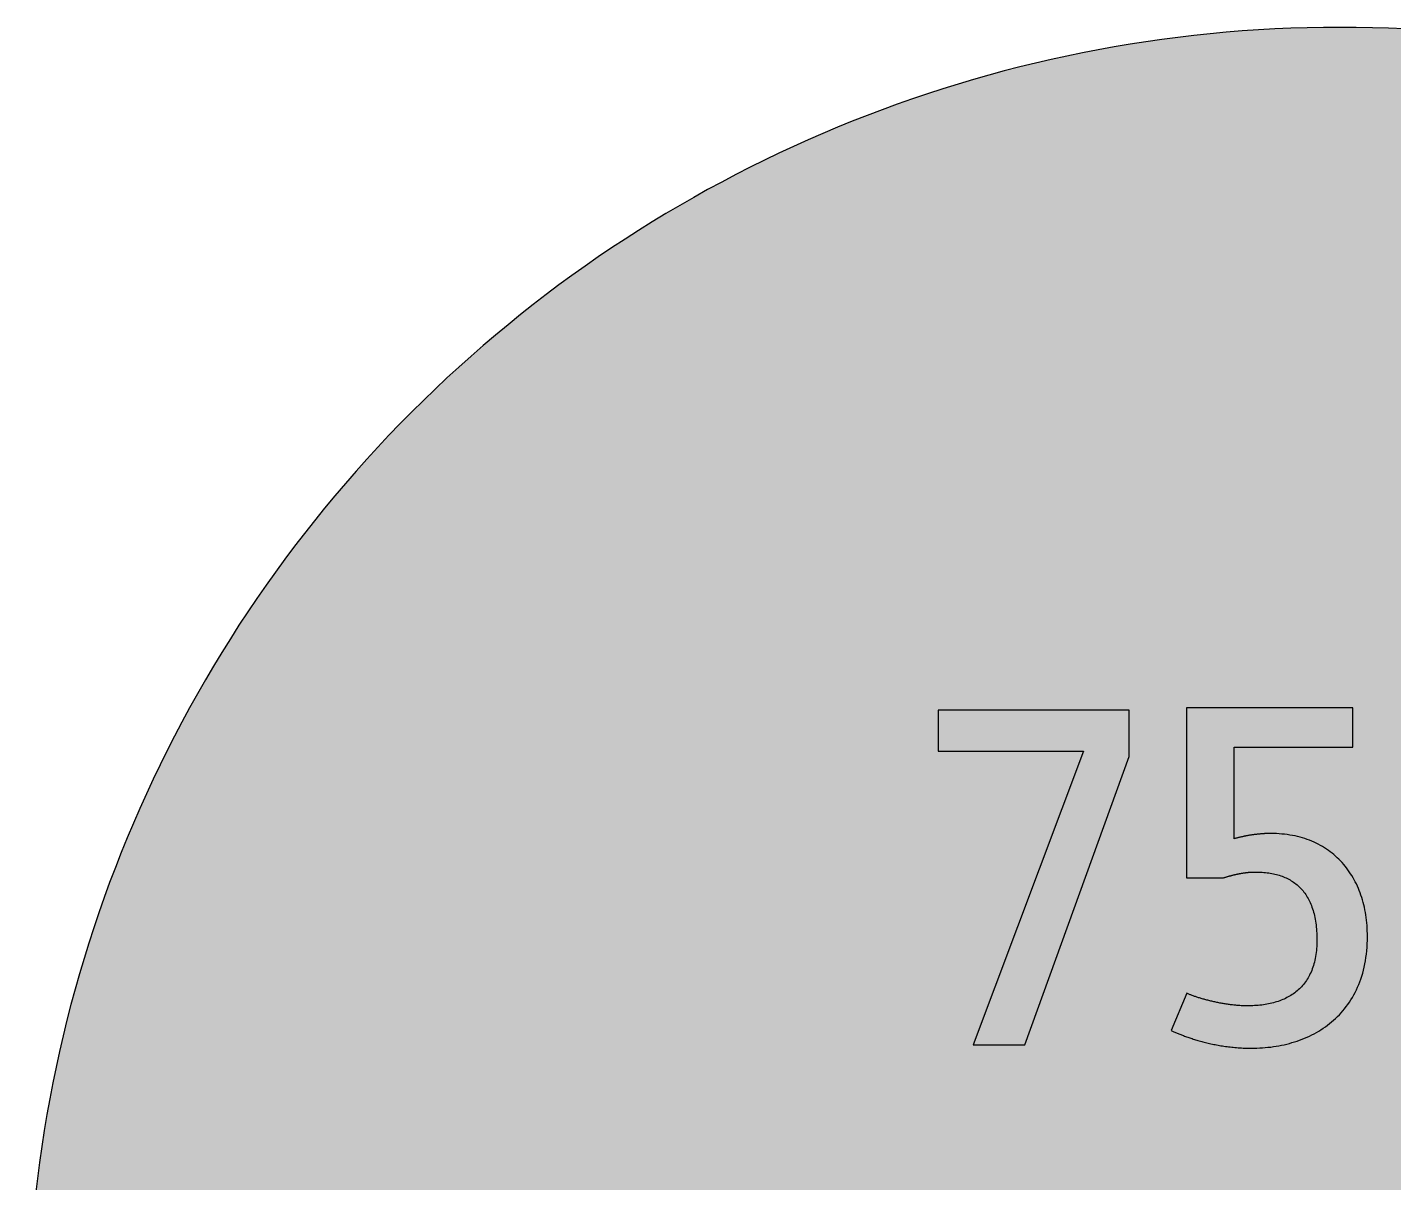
# Model space of a CAD drawing. Header units: millimetres. Extents: x 0 to 212, y 0 to 212.
# Drawn here: x 0.1 to 110.2, y 118.6 to 211.7 of the extents above; entities that cross this region are included whole.
import ezdxf

# ---------------------------------------------------------------- set-up
doc = ezdxf.new("R2010")
doc.units = ezdxf.units.MM

msp = doc.modelspace()

# ---------------------------------------------------------------- hatches: boundary and pattern name
for color, points in [(254, [(211.7189, 105.8869), (211.709, 107.2007), (211.6861, 108.5139), (211.6455, 109.8245), (211.5871, 111.1326), (211.5134, 112.4407), (211.4245, 113.7437), (211.3204, 115.0468), (211.201, 116.3447), (211.0638, 117.6426), (210.9114, 118.9355), (210.7413, 120.2258), (210.5584, 121.5136), (210.3577, 122.7988), (210.1418, 124.079), (209.9107, 125.3566), (209.6643, 126.6292), (209.4027, 127.8992), (209.1258, 129.1641), (208.8337, 130.4239), (208.5264, 131.6812), (208.2038, 132.936), (207.866, 134.1831), (207.5104, 135.4277), (207.1421, 136.6647), (206.7611, 137.8991), (206.3623, 139.1285), (205.9483, 140.3502), (205.5216, 141.5694), (205.0771, 142.781), (204.6199, 143.9901), (204.1474, 145.1915), (203.6623, 146.3853), (203.1619, 147.574), (202.6463, 148.7576), (202.1154, 149.9362), (201.5693, 151.1046), (201.0105, 152.2705), (200.439, 153.4262), (199.8523, 154.5768), (199.2503, 155.7198), (198.6356, 156.8577), (198.0057, 157.9855), (197.3605, 159.1081), (196.7052, 160.2232), (196.0321, 161.3281), (195.3489, 162.4279), (194.6504, 163.5176), (193.9366, 164.6022), (193.2102, 165.6766), (192.471, 166.7434), (191.7167, 167.8), (190.9521, 168.849), (190.1698, 169.8904), (189.3773, 170.9217), (188.5696, 171.9428), (187.7517, 172.9562), (186.9161, 173.9621), (186.0702, 174.9552), (185.2117, 175.9407), (184.338, 176.9161), (183.454, 177.8838), (182.5549, 178.8389), (181.643, 179.7837), (180.721, 180.7185), (179.7837, 181.643), (178.8389, 182.5549), (177.8838, 183.454), (176.9161, 184.338), (175.9407, 185.2117), (174.9552, 186.0702), (173.9621, 186.9161), (172.9562, 187.7492), (171.9428, 188.5696), (170.9217, 189.3773), (169.8904, 190.1698), (168.849, 190.9496), (167.8, 191.7167), (166.7408, 192.471), (165.6766, 193.2102), (164.6022, 193.9366), (163.5176, 194.6504), (162.4279, 195.3489), (161.3281, 196.0321), (160.2232, 196.7052), (159.1081, 197.3631), (157.9855, 198.0057), (156.8577, 198.6356), (155.7198, 199.2503), (154.5768, 199.8523), (153.4262, 200.439), (152.2705, 201.0131), (151.1046, 201.5719), (149.9362, 202.1154), (148.7576, 202.6463), (147.574, 203.1619), (146.3853, 203.6623), (145.1889, 204.15), (143.9875, 204.6199), (142.781, 205.0796), (141.5694, 205.5216), (140.3502, 205.9483), (139.1285, 206.3623), (137.8991, 206.7611), (136.6647, 207.1446), (135.4252, 207.5129), (134.1831, 207.866), (132.9334, 208.2038), (131.6812, 208.5264), (130.4239, 208.8337), (129.1641, 209.1284), (127.8966, 209.4052), (126.6292, 209.6668), (125.3541, 209.9132), (124.0765, 210.1444), (122.7963, 210.3603), (121.5136, 210.5584), (120.2258, 210.7438), (118.9355, 210.9114), (117.6401, 211.0638), (116.3447, 211.201), (115.0468, 211.3229), (113.7437, 211.4271), (112.4382, 211.516), (111.1326, 211.5896), (109.8245, 211.6455), (108.5113, 211.6861), (107.1982, 211.7115), (105.885, 211.7192), (104.5693, 211.7115), (103.2561, 211.6861), (101.9454, 211.6455), (100.6373, 211.5896), (99.3292, 211.516), (98.0262, 211.4271), (96.7232, 211.3229), (95.4253, 211.201), (94.1273, 211.0638), (92.8345, 210.9114), (91.5441, 210.7438), (90.2564, 210.5584), (88.9711, 210.3603), (87.691, 210.1444), (86.4133, 209.9132), (85.1408, 209.6668), (83.8708, 209.4052), (82.6059, 209.1284), (81.346, 208.8337), (80.0887, 208.5264), (78.834, 208.2038), (77.5868, 207.866), (76.3422, 207.5129), (75.1053, 207.1446), (73.8708, 206.7611), (72.6415, 206.3623), (71.4197, 205.9483), (70.2005, 205.5216), (68.9889, 205.0796), (67.7799, 204.6199), (66.5785, 204.15), (65.3847, 203.6623), (64.196, 203.1619), (63.0123, 202.6463), (61.8338, 202.1154), (60.6628, 201.5719), (59.4995, 201.0131), (58.3438, 200.439), (57.1932, 199.8523), (56.0502, 199.2503), (54.9123, 198.6356), (53.7845, 198.0057), (52.6618, 197.3631), (51.5468, 196.7052), (50.4419, 196.0321), (49.342, 195.3489), (48.2524, 194.6504), (47.1678, 193.9366), (46.0934, 193.2102), (45.0266, 192.471), (43.9699, 191.7167), (42.9209, 190.9496), (41.8795, 190.1698), (40.8483, 189.3773), (39.8272, 188.5696), (38.8137, 187.7492), (37.8079, 186.9161), (36.8148, 186.0702), (35.8292, 185.2117), (34.8539, 184.338), (33.8861, 183.454), (32.9311, 182.5549), (31.9862, 181.643), (31.049, 180.7185), (30.1269, 179.7837), (29.2151, 178.8389), (28.3159, 177.8838), (27.432, 176.9161), (26.5582, 175.9407), (25.6997, 174.9552), (24.8539, 173.9621), (24.0208, 172.9562), (23.2004, 171.9428), (22.3926, 170.9217), (21.6002, 169.8904), (20.8204, 168.849), (20.0533, 167.8), (19.2989, 166.7434), (18.5598, 165.6766), (17.8333, 164.6022), (17.1196, 163.5176), (16.4211, 162.4279), (15.7378, 161.3281), (15.0647, 160.2232), (14.4069, 159.1081), (13.7643, 157.9855), (13.1343, 156.8577), (12.5197, 155.7198), (11.9177, 154.5768), (11.3309, 153.4262), (10.7569, 152.2705), (10.1981, 151.1046), (9.6545, 149.9362), (9.1237, 148.7576), (8.6081, 147.574), (8.1077, 146.3853), (7.62, 145.1915), (7.1501, 143.9901), (6.6904, 142.781), (6.2484, 141.5694), (5.8217, 140.3502), (5.4077, 139.1285), (5.0089, 137.8991), (4.6253, 136.6647), (4.257, 135.4277), (3.904, 134.1831), (3.5662, 132.936), (3.2436, 131.6812), (2.9362, 130.4239), (2.6416, 129.1641), (2.3647, 127.8992), (2.1031, 126.6292), (1.8567, 125.3566), (1.6256, 124.079), (1.4097, 122.7988), (1.2116, 121.5136), (1.0262, 120.2258), (0.8585, 118.9355), (0.7061, 117.6426), (0.569, 116.3447), (0.447, 115.0468), (0.3429, 113.7437), (0.254, 112.4407), (0.1803, 111.1326), (0.1245, 109.8245), (0.0838, 108.5139), (0.0584, 107.2007), (0.0508, 105.885), (0.0584, 104.5718), (0.0838, 103.2586), (0.1245, 101.9454), (0.1803, 100.6373), (0.254, 99.3318), (0.3429, 98.0262), (0.447, 96.7232), (0.569, 95.4253), (0.7061, 94.1299), (0.8585, 92.8345), (1.0262, 91.5441), (1.2116, 90.2564), (1.4097, 88.9737), (1.6256, 87.6935), (1.8567, 86.4159), (2.1031, 85.1408), (2.3647, 83.8733), (2.6416, 82.6059), (2.9362, 81.346), (3.2436, 80.0887), (3.5662, 78.8365), (3.904, 77.5868), (4.257, 76.3448), (4.6253, 75.1053), (5.0089, 73.8708), (5.4077, 72.6415), (5.8217, 71.4197), (6.2484, 70.2005), (6.6904, 68.9889), (7.1501, 67.7824), (7.62, 66.581), (8.1077, 65.3847), (8.6081, 64.196), (9.1237, 63.0123), (9.6545, 61.8338), (10.1981, 60.6654), (10.7569, 59.4995), (11.3309, 58.3438), (11.9177, 57.1932), (12.5197, 56.0502), (13.1343, 54.9123), (13.7643, 53.7845), (14.4069, 52.6618), (15.0647, 51.5468), (15.7378, 50.4419), (16.4211, 49.342), (17.1196, 48.2524), (17.8333, 47.1678), (18.5598, 46.0934), (19.2989, 45.0291), (20.0533, 43.9699), (20.8204, 42.9209), (21.6002, 41.8795), (22.3926, 40.8483), (23.2004, 39.8272), (24.0208, 38.8137), (24.8539, 37.8079), (25.6997, 36.8148), (26.5582, 35.8292), (27.432, 34.8539), (28.3159, 33.8861), (29.2151, 32.9311), (30.1269, 31.9862), (31.049, 31.049), (31.9862, 30.1269), (32.9311, 29.2151), (33.8861, 28.3159), (34.8539, 27.432), (35.8292, 26.5582), (36.8148, 25.6997), (37.8079, 24.8539), (38.8137, 24.0182), (39.8272, 23.2004), (40.8483, 22.3926), (41.8795, 21.6002), (42.9209, 20.8178), (43.9699, 20.0533), (45.0266, 19.2989), (46.0934, 18.5598), (47.1678, 17.8333), (48.2524, 17.1196), (49.342, 16.4211), (50.4419, 15.7378), (51.5468, 15.0647), (52.6618, 14.4094), (53.7845, 13.7643), (54.9123, 13.1343), (56.0502, 12.5197), (57.1932, 11.9177), (58.3438, 11.3309), (59.4995, 10.7594), (60.6628, 10.2006), (61.8338, 9.6545), (63.0123, 9.1237), (64.196, 8.6081), (65.3847, 8.1077), (66.5785, 7.6225), (67.7799, 7.1501), (68.9889, 6.6929), (70.2005, 6.2484), (71.4197, 5.8217), (72.6415, 5.4077), (73.8708, 5.0089), (75.1053, 4.6279), (76.3422, 4.2596), (77.5868, 3.904), (78.834, 3.5662), (80.0887, 3.2436), (81.346, 2.9362), (82.6059, 2.6441), (83.8708, 2.3673), (85.1408, 2.1057), (86.4133, 1.8593), (87.691, 1.6281), (88.9711, 1.4122), (90.2564, 1.2116), (91.5441, 1.0287), (92.8345, 0.8585), (94.1273, 0.7061), (95.4253, 0.569), (96.7232, 0.4496), (98.0262, 0.3454), (99.3292, 0.2565), (100.6373, 0.1829), (101.9454, 0.1245), (103.2561, 0.0838), (104.5693, 0.061), (105.885, 0.0533), (107.1982, 0.061), (108.5113, 0.0838), (109.8245, 0.1245), (111.1326, 0.1829), (112.4382, 0.2565), (113.7437, 0.3454), (115.0468, 0.4496), (116.3447, 0.569), (117.6401, 0.7061), (118.9355, 0.8585), (120.2258, 1.0287), (121.5136, 1.2116), (122.7963, 1.4122), (124.0765, 1.6281), (125.3541, 1.8593), (126.6292, 2.1057), (127.8966, 2.3673), (129.1641, 2.6441), (130.4239, 2.9362), (131.6812, 3.2436), (132.9334, 3.5662), (134.1831, 3.904), (135.4252, 4.2596), (136.6647, 4.6279), (137.8991, 5.0089), (139.1285, 5.4077), (140.3502, 5.8217), (141.5694, 6.2484), (142.781, 6.6929), (143.9875, 7.1501), (145.1889, 7.6225), (146.3853, 8.1077), (147.574, 8.6081), (148.7576, 9.1237), (149.9362, 9.6545), (151.1046, 10.2006), (152.2705, 10.7594), (153.4262, 11.3309), (154.5768, 11.9177), (155.7198, 12.5197), (156.8577, 13.1343), (157.9855, 13.7643), (159.1081, 14.4094), (160.2232, 15.0647), (161.3281, 15.7378), (162.4279, 16.4211), (163.5176, 17.1196), (164.6022, 17.8333), (165.6766, 18.5598), (166.7408, 19.2989), (167.8, 20.0533), (168.849, 20.8178), (169.8904, 21.6002), (170.9217, 22.3926), (171.9428, 23.2004), (172.9562, 24.0182), (173.9621, 24.8539), (174.9552, 25.6997), (175.9407, 26.5582), (176.9161, 27.432), (177.8838, 28.3159), (178.8389, 29.2151), (179.7837, 30.1269), (180.721, 31.049), (181.643, 31.9862), (182.5549, 32.9311), (183.454, 33.8861), (184.338, 34.8539), (185.2117, 35.8292), (186.0702, 36.8148), (186.9161, 37.8079), (187.7517, 38.8137), (188.5696, 39.8272), (189.3773, 40.8483), (190.1698, 41.8795), (190.9521, 42.9209), (191.7167, 43.9699), (192.471, 45.0291), (193.2102, 46.0934), (193.9366, 47.1678), (194.6504, 48.2524), (195.3489, 49.342), (196.0321, 50.4419), (196.7052, 51.5468), (197.3605, 52.6618), (198.0057, 53.7845), (198.6356, 54.9123), (199.2503, 56.0502), (199.8523, 57.1932), (200.439, 58.3438), (201.0105, 59.4995), (201.5693, 60.6654), (202.1154, 61.8338), (202.6463, 63.0123), (203.1619, 64.196), (203.6623, 65.3847), (204.1474, 66.581), (204.6199, 67.7824), (205.0771, 68.9889), (205.5216, 70.2005), (205.9483, 71.4197), (206.3623, 72.6415), (206.7611, 73.8708), (207.1421, 75.1053), (207.5104, 76.3448), (207.866, 77.5868), (208.2038, 78.8365), (208.5264, 80.0887), (208.8337, 81.346), (209.1258, 82.6059), (209.4027, 83.8733), (209.6643, 85.1408), (209.9107, 86.4159), (210.1418, 87.6935), (210.3577, 88.9737), (210.5584, 90.2564), (210.7413, 91.5441), (210.9114, 92.8345), (211.0638, 94.1299), (211.201, 95.4253), (211.3204, 96.7232), (211.4245, 98.0262), (211.5134, 99.3318), (211.5871, 100.6373), (211.6455, 101.9454), (211.6861, 103.2586), (211.709, 104.5718), (211.7166, 105.885)]), (59, [(88.9071, 152.944), (88.9071, 156.669), (73.502, 156.669), (73.502, 153.3698), (85.2205, 153.3698), (76.3337, 129.6995), (80.4855, 129.6995)]), (59, [(106.9509, 153.6799), (106.9509, 156.8633), (93.5246, 156.8633), (93.5246, 143.1643), (96.5137, 143.1643), (96.5581, 143.1773), (96.6038, 143.1925), (96.647, 143.2052), (96.6927, 143.2204), (96.7384, 143.2331), (96.7816, 143.2458), (96.8273, 143.2585), (96.8705, 143.2712), (96.9137, 143.2839), (96.9594, 143.2966), (97.0026, 143.3093), (97.0458, 143.322), (97.089, 143.3322), (97.1321, 143.3449), (97.1753, 143.3551), (97.2185, 143.3652), (97.2617, 143.3779), (97.3023, 143.3881), (97.3455, 143.3982), (97.3887, 143.4084), (97.4293, 143.4186), (97.4725, 143.4287), (97.5131, 143.4363), (97.5538, 143.4465), (97.597, 143.4567), (97.6376, 143.4643), (97.6782, 143.4719), (97.7189, 143.4821), (97.7595, 143.4897), (97.8002, 143.4973), (97.8408, 143.5049), (97.8789, 143.5125), (97.9195, 143.5202), (97.9602, 143.5252), (97.9983, 143.5329), (98.0389, 143.5405), (98.077, 143.5456), (98.1177, 143.5506), (98.1558, 143.5583), (98.1939, 143.5633), (98.232, 143.5684), (98.2726, 143.5735), (98.3107, 143.5786), (98.3488, 143.5837), (98.3844, 143.5887), (98.4225, 143.5913), (98.4606, 143.5964), (98.4987, 143.5989), (98.5342, 143.604), (98.5723, 143.6065), (98.6104, 143.6091), (98.646, 143.6116), (98.6815, 143.6141), (98.7196, 143.6167), (98.7552, 143.6192), (98.7908, 143.6218), (98.8263, 143.6243), (98.8619, 143.6243), (98.8974, 143.6268), (98.933, 143.6268), (98.9686, 143.6268), (99.0041, 143.6294), (99.0371, 143.6294), (99.0727, 143.6294), (99.2149, 143.6268), (99.3521, 143.6243), (99.4918, 143.6192), (99.6264, 143.6091), (99.761, 143.5989), (99.8957, 143.5862), (100.0252, 143.571), (100.1547, 143.5532), (100.2817, 143.5354), (100.4087, 143.5125), (100.5332, 143.4871), (100.6551, 143.4592), (100.7745, 143.4287), (100.8939, 143.3982), (101.0107, 143.3627), (101.125, 143.3246), (101.2393, 143.2839), (101.3485, 143.2433), (101.4578, 143.1976), (101.5644, 143.1493), (101.6711, 143.0985), (101.7727, 143.0452), (101.8743, 142.9893), (101.9734, 142.9309), (102.0699, 142.8699), (102.1664, 142.8064), (102.2579, 142.7378), (102.3493, 142.6693), (102.4382, 142.5956), (102.5246, 142.5219), (102.6084, 142.4432), (102.6897, 142.3619), (102.7709, 142.2781), (102.8471, 142.1917), (102.9233, 142.1028), (102.997, 142.0114), (103.0681, 141.9149), (103.1367, 141.8158), (103.2027, 141.7142), (103.2662, 141.6101), (103.3272, 141.5034), (103.3856, 141.3916), (103.4415, 141.2799), (103.4974, 141.163), (103.5482, 141.0437), (103.599, 140.9192), (103.6447, 140.7947), (103.6879, 140.6652), (103.7311, 140.5331), (103.7692, 140.3985), (103.8073, 140.2588), (103.8403, 140.1166), (103.8708, 139.9718), (103.9012, 139.8245), (103.9266, 139.6721), (103.9495, 139.5171), (103.9698, 139.3596), (103.9876, 139.1971), (104.0054, 139.032), (104.0155, 138.8643), (104.0257, 138.6916), (104.0333, 138.5164), (104.0384, 138.3386), (104.0384, 138.1557), (104.0384, 137.9753), (104.0333, 137.8001), (104.0232, 137.6274), (104.013, 137.4572), (103.9978, 137.2921), (103.9774, 137.1295), (103.9571, 136.9695), (103.9317, 136.8146), (103.9038, 136.6622), (103.8708, 136.5123), (103.8377, 136.3675), (103.7996, 136.2253), (103.759, 136.0856), (103.7158, 135.951), (103.6676, 135.8189), (103.6193, 135.6893), (103.566, 135.5623), (103.5101, 135.4404), (103.4517, 135.321), (103.3907, 135.2042), (103.3272, 135.0899), (103.2612, 134.9807), (103.19, 134.874), (103.1189, 134.7699), (103.0427, 134.6683), (102.9665, 134.5692), (102.8852, 134.4752), (102.804, 134.3812), (102.7176, 134.2923), (102.6312, 134.206), (102.5423, 134.1247), (102.4484, 134.0434), (102.3544, 133.9647), (102.2579, 133.891), (102.1563, 133.8174), (102.0547, 133.7488), (101.9505, 133.6827), (101.8438, 133.6192), (101.7372, 133.5583), (101.6254, 133.4999), (101.5136, 133.444), (101.3993, 133.3906), (101.2825, 133.3398), (101.1631, 133.2916), (101.0412, 133.2459), (100.9193, 133.2027), (100.7948, 133.162), (100.6678, 133.1239), (100.5383, 133.0884), (100.4087, 133.0579), (100.2767, 133.0274), (100.142, 132.9969), (100.0074, 132.9715), (99.8703, 132.9487), (99.7306, 132.9284), (99.5909, 132.908), (99.4486, 132.8928), (99.3038, 132.8776), (99.1591, 132.8674), (99.0143, 132.8572), (98.8644, 132.8496), (98.7146, 132.8445), (98.5647, 132.842), (98.4123, 132.8395), (98.3336, 132.8395), (98.2523, 132.842), (98.171, 132.8445), (98.0872, 132.8471), (98.0059, 132.8496), (97.9221, 132.8547), (97.8383, 132.8598), (97.7544, 132.8649), (97.6706, 132.8699), (97.5868, 132.8776), (97.503, 132.8852), (97.4166, 132.8928), (97.3328, 132.903), (97.2464, 132.9106), (97.1626, 132.9207), (97.0763, 132.9334), (96.9899, 132.9436), (96.9061, 132.9563), (96.8197, 132.9665), (96.7334, 132.9817), (96.6495, 132.9944), (96.5632, 133.0071), (96.4794, 133.0223), (96.393, 133.0376), (96.3092, 133.0528), (96.2254, 133.0681), (96.1415, 133.0833), (96.0577, 133.1011), (95.9739, 133.1163), (95.8901, 133.1341), (95.8088, 133.1519), (95.725, 133.1697), (95.6437, 133.19), (95.5624, 133.2078), (95.4837, 133.2255), (95.4024, 133.2459), (95.3237, 133.2662), (95.2449, 133.2865), (95.1687, 133.3043), (95.09, 133.3246), (95.0138, 133.3475), (94.9401, 133.3678), (94.8639, 133.3881), (94.7903, 133.4084), (94.7191, 133.4313), (94.6455, 133.4516), (94.5769, 133.4745), (94.5058, 133.4948), (94.4372, 133.5176), (94.3712, 133.5405), (94.3026, 133.5608), (94.2391, 133.5837), (94.1756, 133.6065), (94.1121, 133.6294), (94.0511, 133.6497), (93.9902, 133.6726), (93.9317, 133.6954), (93.8733, 133.7183), (93.8174, 133.7386), (93.7641, 133.7615), (93.7108, 133.7843), (93.66, 133.8072), (93.6092, 133.8275), (93.5609, 133.8504), (92.2831, 130.8622), (92.3366, 130.8354), (92.395, 130.81), (92.4535, 130.7821), (92.5144, 130.7541), (92.5754, 130.7287), (92.6414, 130.7008), (92.7075, 130.6728), (92.7735, 130.6424), (92.8421, 130.6144), (92.9132, 130.5865), (92.9869, 130.556), (93.0605, 130.5281), (93.1342, 130.4976), (93.2129, 130.4671), (93.2917, 130.4366), (93.3704, 130.4087), (93.4517, 130.3782), (93.5355, 130.3477), (93.6219, 130.3172), (93.7082, 130.2868), (93.7946, 130.2563), (93.8835, 130.2283), (93.9749, 130.1979), (94.0664, 130.1674), (94.1603, 130.1394), (94.2543, 130.109), (94.3508, 130.081), (94.4499, 130.0505), (94.549, 130.0226), (94.648, 129.9947), (94.7496, 129.9667), (94.8538, 129.9388), (94.9579, 129.9134), (95.062, 129.8854), (95.1713, 129.86), (95.2779, 129.8346), (95.3872, 129.8092), (95.4989, 129.7838), (95.6107, 129.761), (95.7224, 129.7356), (95.8367, 129.7127), (95.9536, 129.6924), (96.0704, 129.6695), (96.1873, 129.6492), (96.3066, 129.6289), (96.426, 129.6086), (96.5479, 129.5908), (96.6699, 129.573), (96.7943, 129.5552), (96.9188, 129.54), (97.0432, 129.5248), (97.1702, 129.5121), (97.2972, 129.4968), (97.4242, 129.4867), (97.5538, 129.474), (97.6859, 129.4638), (97.8179, 129.4562), (97.95, 129.4486), (98.0821, 129.4409), (98.2167, 129.4359), (98.3513, 129.4308), (98.4885, 129.4282), (98.6257, 129.4257), (98.7628, 129.4257), (98.9863, 129.4282), (99.2099, 129.4333), (99.4308, 129.4435), (99.6544, 129.4562), (99.8753, 129.474), (100.0963, 129.4968), (100.3148, 129.5222), (100.5357, 129.5502), (100.7516, 129.5857), (100.9675, 129.6238), (101.1834, 129.6645), (101.3968, 129.7102), (101.6102, 129.761), (101.821, 129.8143), (102.0293, 129.8753), (102.2375, 129.9362), (102.4433, 130.0048), (102.6465, 130.0759), (102.8471, 130.1521), (103.0453, 130.2309), (103.2434, 130.3147), (103.4364, 130.4036), (103.6295, 130.4976), (103.8174, 130.5966), (104.0054, 130.6982), (104.1883, 130.8049), (104.3711, 130.9167), (104.5489, 131.031), (104.7242, 131.1529), (104.8944, 131.2774), (105.062, 131.4069), (105.2271, 131.5415), (105.3897, 131.6787), (105.5472, 131.8235), (105.7021, 131.9708), (105.852, 132.1232), (105.9993, 132.2807), (106.1415, 132.4432), (106.2787, 132.6109), (106.4133, 132.7836), (106.5428, 132.9614), (106.6698, 133.1417), (106.7892, 133.3297), (106.9061, 133.5202), (107.0178, 133.7183), (107.1245, 133.919), (107.2261, 134.1247), (107.3252, 134.3381), (107.4166, 134.554), (107.503, 134.7749), (107.5842, 135.0035), (107.6604, 135.2347), (107.7316, 135.4709), (107.7951, 135.7147), (107.8535, 135.9611), (107.9068, 136.2151), (107.9551, 136.4742), (107.9983, 136.7358), (108.0313, 137.0051), (108.0618, 137.2794), (108.0846, 137.5588), (108.0999, 137.8433), (108.11, 138.1328), (108.1151, 138.43), (108.1126, 138.6535), (108.1049, 138.877), (108.0948, 139.098), (108.0821, 139.3165), (108.0618, 139.5324), (108.0389, 139.7457), (108.0135, 139.9591), (107.983, 140.1674), (107.9475, 140.3756), (107.9094, 140.5788), (107.8662, 140.782), (107.8205, 140.9827), (107.7697, 141.1808), (107.7138, 141.3739), (107.6554, 141.5669), (107.5944, 141.7574), (107.5284, 141.9428), (107.4572, 142.1282), (107.3836, 142.3086), (107.3048, 142.4864), (107.2236, 142.6642), (107.1397, 142.8344), (107.0483, 143.0045), (106.9569, 143.1722), (106.8603, 143.3347), (106.7587, 143.4948), (106.6546, 143.6522), (106.5454, 143.8046), (106.4336, 143.9545), (106.3193, 144.1018), (106.1999, 144.2466), (106.078, 144.3863), (105.951, 144.5235), (105.8215, 144.6555), (105.6869, 144.7851), (105.5497, 144.9095), (105.41, 145.0315), (105.2652, 145.1508), (105.1179, 145.2651), (104.9655, 145.3744), (104.8106, 145.481), (104.6531, 145.5826), (104.4905, 145.6817), (104.3254, 145.7757), (104.1552, 145.8671), (103.9825, 145.9535), (103.8073, 146.0348), (103.6295, 146.1135), (103.4466, 146.1872), (103.2612, 146.2557), (103.0707, 146.3192), (102.8776, 146.3802), (102.682, 146.4361), (102.4839, 146.4869), (102.2807, 146.5326), (102.075, 146.5732), (101.8667, 146.6113), (101.6533, 146.6444), (101.44, 146.6698), (101.2215, 146.6926), (100.998, 146.7104), (100.7745, 146.7231), (100.5459, 146.7307), (100.3148, 146.7333), (100.2716, 146.7333), (100.2259, 146.7333), (100.1827, 146.7333), (100.137, 146.7307), (100.0938, 146.7307), (100.0481, 146.7282), (100.0023, 146.7282), (99.9592, 146.7256), (99.9134, 146.7231), (99.8677, 146.7231), (99.822, 146.7206), (99.7763, 146.718), (99.7306, 146.7155), (99.6848, 146.7104), (99.6391, 146.7079), (99.5909, 146.7053), (99.5451, 146.7002), (99.4994, 146.6977), (99.4512, 146.6926), (99.4054, 146.6901), (99.3597, 146.685), (99.3115, 146.6799), (99.2657, 146.6748), (99.2175, 146.6698), (99.1718, 146.6647), (99.1235, 146.6596), (99.0752, 146.6545), (99.0295, 146.6469), (98.9813, 146.6418), (98.9355, 146.6342), (98.8873, 146.6291), (98.839, 146.6215), (98.7933, 146.6139), (98.745, 146.6088), (98.6993, 146.6012), (98.6511, 146.5936), (98.6028, 146.5859), (98.5571, 146.5758), (98.5088, 146.5682), (98.4631, 146.5605), (98.4148, 146.5529), (98.3691, 146.5428), (98.3209, 146.5351), (98.2751, 146.525), (98.2269, 146.5174), (98.1812, 146.5072), (98.1354, 146.497), (98.0872, 146.4869), (98.0415, 146.4767), (97.9957, 146.4666), (97.95, 146.4564), (97.9043, 146.4462), (97.8586, 146.4361), (97.8129, 146.4259), (97.7671, 146.4132), (97.7214, 146.4031), (97.6757, 146.3904), (97.63, 146.3802), (97.5868, 146.3675), (97.5411, 146.3548), (97.4979, 146.3446), (97.4522, 146.3319), (97.409, 146.3192), (97.3658, 146.3065), (97.3667, 153.6799)])]:
    msp.add_hatch(color=color).paths.add_polyline_path(points)

# ---------------------------------------------------------------- linework, layer by layer
at = {"color": 254}
msp.add_lwpolyline([(111.1326, 211.5896), (109.8245, 211.6455), (108.5113, 211.6861), (107.1982, 211.7115), (105.885, 211.7192), (104.5693, 211.7115), (103.2561, 211.6861), (101.9454, 211.6455), (100.6373, 211.5896), (99.3292, 211.516), (98.0262, 211.4271), (96.7232, 211.3229), (95.4253, 211.201), (94.1273, 211.0638), (92.8345, 210.9114), (91.5441, 210.7438), (90.2564, 210.5584), (88.9711, 210.3603), (87.691, 210.1444), (86.4133, 209.9132), (85.1408, 209.6668), (83.8708, 209.4052), (82.6059, 209.1284), (81.346, 208.8337), (80.0887, 208.5264), (78.834, 208.2038), (77.5868, 207.866), (76.3422, 207.5129), (75.1053, 207.1446), (73.8708, 206.7611), (72.6415, 206.3623), (71.4197, 205.9483), (70.2005, 205.5216), (68.9889, 205.0796), (67.7799, 204.6199), (66.5785, 204.15), (65.3847, 203.6623), (64.196, 203.1619), (63.0123, 202.6463), (61.8338, 202.1154), (60.6628, 201.5719), (59.4995, 201.0131), (58.3438, 200.439), (57.1932, 199.8523), (56.0502, 199.2503), (54.9123, 198.6356), (53.7845, 198.0057), (52.6618, 197.3631), (51.5468, 196.7052), (50.4419, 196.0321), (49.342, 195.3489), (48.2524, 194.6504), (47.1678, 193.9366), (46.0934, 193.2102), (45.0266, 192.471), (43.9699, 191.7167), (42.9209, 190.9496), (41.8795, 190.1698), (40.8483, 189.3773), (39.8272, 188.5696), (38.8137, 187.7492), (37.8079, 186.9161), (36.8148, 186.0702), (35.8292, 185.2117), (34.8539, 184.338), (33.8861, 183.454), (32.9311, 182.5549), (31.9862, 181.643), (31.049, 180.7185), (30.1269, 179.7837), (29.2151, 178.8389), (28.3159, 177.8838), (27.432, 176.9161), (26.5582, 175.9407), (25.6997, 174.9552), (24.8539, 173.9621), (24.0208, 172.9562), (23.2004, 171.9428), (22.3926, 170.9217), (21.6002, 169.8904), (20.8204, 168.849), (20.0533, 167.8), (19.2989, 166.7434), (18.5598, 165.6766), (17.8333, 164.6022), (17.1196, 163.5176), (16.4211, 162.4279), (15.7378, 161.3281), (15.0647, 160.2232), (14.4069, 159.1081), (13.7643, 157.9855), (13.1343, 156.8577), (12.5197, 155.7198), (11.9177, 154.5768), (11.3309, 153.4262), (10.7569, 152.2705), (10.1981, 151.1046), (9.6545, 149.9362), (9.1237, 148.7576), (8.6081, 147.574), (8.1077, 146.3853), (7.62, 145.1915), (7.1501, 143.9901), (6.6904, 142.781), (6.2484, 141.5694), (5.8217, 140.3502), (5.4077, 139.1285), (5.0089, 137.8991), (4.6253, 136.6647), (4.257, 135.4277), (3.904, 134.1831), (3.5662, 132.936), (3.2436, 131.6812), (2.9362, 130.4239), (2.6416, 129.1641), (2.3647, 127.8992), (2.1031, 126.6292), (1.8567, 125.3566), (1.6256, 124.079), (1.4097, 122.7988), (1.2116, 121.5136), (1.0262, 120.2258), (0.8585, 118.9355), (0.7061, 117.6426)], dxfattribs=at)
at = {"color": 59}
for points in [[(88.9071, 152.944), (88.9071, 156.669), (73.502, 156.669), (73.502, 153.3698), (85.2205, 153.3698), (76.3337, 129.6995), (80.4855, 129.6995), (88.9071, 152.944)], [(106.9509, 153.6799), (106.9509, 156.8633), (93.5246, 156.8633), (93.5246, 143.1643), (96.5137, 143.1643), (96.5581, 143.1773), (96.6038, 143.1925), (96.647, 143.2052), (96.6927, 143.2204), (96.7384, 143.2331), (96.7816, 143.2458), (96.8273, 143.2585), (96.8705, 143.2712), (96.9137, 143.2839), (96.9594, 143.2966), (97.0026, 143.3093), (97.0458, 143.322), (97.089, 143.3322), (97.1321, 143.3449), (97.1753, 143.3551), (97.2185, 143.3652), (97.2617, 143.3779), (97.3023, 143.3881), (97.3455, 143.3982), (97.3887, 143.4084), (97.4293, 143.4186), (97.4725, 143.4287), (97.5131, 143.4363), (97.5538, 143.4465), (97.597, 143.4567), (97.6376, 143.4643), (97.6782, 143.4719), (97.7189, 143.4821), (97.7595, 143.4897), (97.8002, 143.4973), (97.8408, 143.5049), (97.8789, 143.5125), (97.9195, 143.5202), (97.9602, 143.5252), (97.9983, 143.5329), (98.0389, 143.5405), (98.077, 143.5456), (98.1177, 143.5506), (98.1558, 143.5583), (98.1939, 143.5633), (98.232, 143.5684), (98.2726, 143.5735), (98.3107, 143.5786), (98.3488, 143.5837), (98.3844, 143.5887), (98.4225, 143.5913), (98.4606, 143.5964), (98.4987, 143.5989), (98.5342, 143.604), (98.5723, 143.6065), (98.6104, 143.6091), (98.646, 143.6116), (98.6815, 143.6141), (98.7196, 143.6167), (98.7552, 143.6192), (98.7908, 143.6218), (98.8263, 143.6243), (98.8619, 143.6243), (98.8974, 143.6268), (98.933, 143.6268), (98.9686, 143.6268), (99.0041, 143.6294), (99.0371, 143.6294), (99.0727, 143.6294), (99.2149, 143.6268), (99.3521, 143.6243), (99.4918, 143.6192), (99.6264, 143.6091), (99.761, 143.5989), (99.8957, 143.5862), (100.0252, 143.571), (100.1547, 143.5532), (100.2817, 143.5354), (100.4087, 143.5125), (100.5332, 143.4871), (100.6551, 143.4592), (100.7745, 143.4287), (100.8939, 143.3982), (101.0107, 143.3627), (101.125, 143.3246), (101.2393, 143.2839), (101.3485, 143.2433), (101.4578, 143.1976), (101.5644, 143.1493), (101.6711, 143.0985), (101.7727, 143.0452), (101.8743, 142.9893), (101.9734, 142.9309), (102.0699, 142.8699), (102.1664, 142.8064), (102.2579, 142.7378), (102.3493, 142.6693), (102.4382, 142.5956), (102.5246, 142.5219), (102.6084, 142.4432), (102.6897, 142.3619), (102.7709, 142.2781), (102.8471, 142.1917), (102.9233, 142.1028), (102.997, 142.0114), (103.0681, 141.9149), (103.1367, 141.8158), (103.2027, 141.7142), (103.2662, 141.6101), (103.3272, 141.5034), (103.3856, 141.3916), (103.4415, 141.2799), (103.4974, 141.163), (103.5482, 141.0437), (103.599, 140.9192), (103.6447, 140.7947), (103.6879, 140.6652), (103.7311, 140.5331), (103.7692, 140.3985), (103.8073, 140.2588), (103.8403, 140.1166), (103.8708, 139.9718), (103.9012, 139.8245), (103.9266, 139.6721), (103.9495, 139.5171), (103.9698, 139.3596), (103.9876, 139.1971), (104.0054, 139.032), (104.0155, 138.8643), (104.0257, 138.6916), (104.0333, 138.5164), (104.0384, 138.3386), (104.0384, 138.1557), (104.0384, 137.9753), (104.0333, 137.8001), (104.0232, 137.6274), (104.013, 137.4572), (103.9978, 137.2921), (103.9774, 137.1295), (103.9571, 136.9695), (103.9317, 136.8146), (103.9038, 136.6622), (103.8708, 136.5123), (103.8377, 136.3675), (103.7996, 136.2253), (103.759, 136.0856), (103.7158, 135.951), (103.6676, 135.8189), (103.6193, 135.6893), (103.566, 135.5623), (103.5101, 135.4404), (103.4517, 135.321), (103.3907, 135.2042), (103.3272, 135.0899), (103.2612, 134.9807), (103.19, 134.874), (103.1189, 134.7699), (103.0427, 134.6683), (102.9665, 134.5692), (102.8852, 134.4752), (102.804, 134.3812), (102.7176, 134.2923), (102.6312, 134.206), (102.5423, 134.1247), (102.4484, 134.0434), (102.3544, 133.9647), (102.2579, 133.891), (102.1563, 133.8174), (102.0547, 133.7488), (101.9505, 133.6827), (101.8438, 133.6192), (101.7372, 133.5583), (101.6254, 133.4999), (101.5136, 133.444), (101.3993, 133.3906), (101.2825, 133.3398), (101.1631, 133.2916), (101.0412, 133.2459), (100.9193, 133.2027), (100.7948, 133.162), (100.6678, 133.1239), (100.5383, 133.0884), (100.4087, 133.0579), (100.2767, 133.0274), (100.142, 132.9969), (100.0074, 132.9715), (99.8703, 132.9487), (99.7306, 132.9284), (99.5909, 132.908), (99.4486, 132.8928), (99.3038, 132.8776), (99.1591, 132.8674), (99.0143, 132.8572), (98.8644, 132.8496), (98.7146, 132.8445), (98.5647, 132.842), (98.4123, 132.8395), (98.3336, 132.8395), (98.2523, 132.842), (98.171, 132.8445), (98.0872, 132.8471), (98.0059, 132.8496), (97.9221, 132.8547), (97.8383, 132.8598), (97.7544, 132.8649), (97.6706, 132.8699), (97.5868, 132.8776), (97.503, 132.8852), (97.4166, 132.8928), (97.3328, 132.903), (97.2464, 132.9106), (97.1626, 132.9207), (97.0763, 132.9334), (96.9899, 132.9436), (96.9061, 132.9563), (96.8197, 132.9665), (96.7334, 132.9817), (96.6495, 132.9944), (96.5632, 133.0071), (96.4794, 133.0223), (96.393, 133.0376), (96.3092, 133.0528), (96.2254, 133.0681), (96.1415, 133.0833), (96.0577, 133.1011), (95.9739, 133.1163), (95.8901, 133.1341), (95.8088, 133.1519), (95.725, 133.1697), (95.6437, 133.19), (95.5624, 133.2078), (95.4837, 133.2255), (95.4024, 133.2459), (95.3237, 133.2662), (95.2449, 133.2865), (95.1687, 133.3043), (95.09, 133.3246), (95.0138, 133.3475), (94.9401, 133.3678), (94.8639, 133.3881), (94.7903, 133.4084), (94.7191, 133.4313), (94.6455, 133.4516), (94.5769, 133.4745), (94.5058, 133.4948), (94.4372, 133.5176), (94.3712, 133.5405), (94.3026, 133.5608), (94.2391, 133.5837), (94.1756, 133.6065), (94.1121, 133.6294), (94.0511, 133.6497), (93.9902, 133.6726), (93.9317, 133.6954), (93.8733, 133.7183), (93.8174, 133.7386), (93.7641, 133.7615), (93.7108, 133.7843), (93.66, 133.8072), (93.6092, 133.8275), (93.5609, 133.8504), (92.2831, 130.8622), (92.3366, 130.8354), (92.395, 130.81), (92.4535, 130.7821), (92.5144, 130.7541), (92.5754, 130.7287), (92.6414, 130.7008), (92.7075, 130.6728), (92.7735, 130.6424), (92.8421, 130.6144), (92.9132, 130.5865), (92.9869, 130.556), (93.0605, 130.5281), (93.1342, 130.4976), (93.2129, 130.4671), (93.2917, 130.4366), (93.3704, 130.4087), (93.4517, 130.3782), (93.5355, 130.3477), (93.6219, 130.3172), (93.7082, 130.2868), (93.7946, 130.2563), (93.8835, 130.2283), (93.9749, 130.1979), (94.0664, 130.1674), (94.1603, 130.1394), (94.2543, 130.109), (94.3508, 130.081), (94.4499, 130.0505), (94.549, 130.0226), (94.648, 129.9947), (94.7496, 129.9667), (94.8538, 129.9388), (94.9579, 129.9134), (95.062, 129.8854), (95.1713, 129.86), (95.2779, 129.8346), (95.3872, 129.8092), (95.4989, 129.7838), (95.6107, 129.761), (95.7224, 129.7356), (95.8367, 129.7127), (95.9536, 129.6924), (96.0704, 129.6695), (96.1873, 129.6492), (96.3066, 129.6289), (96.426, 129.6086), (96.5479, 129.5908), (96.6699, 129.573), (96.7943, 129.5552), (96.9188, 129.54), (97.0432, 129.5248), (97.1702, 129.5121), (97.2972, 129.4968), (97.4242, 129.4867), (97.5538, 129.474), (97.6859, 129.4638), (97.8179, 129.4562), (97.95, 129.4486), (98.0821, 129.4409), (98.2167, 129.4359), (98.3513, 129.4308), (98.4885, 129.4282), (98.6257, 129.4257), (98.7628, 129.4257), (98.9863, 129.4282), (99.2099, 129.4333), (99.4308, 129.4435), (99.6544, 129.4562), (99.8753, 129.474), (100.0963, 129.4968), (100.3148, 129.5222), (100.5357, 129.5502), (100.7516, 129.5857), (100.9675, 129.6238), (101.1834, 129.6645), (101.3968, 129.7102), (101.6102, 129.761), (101.821, 129.8143), (102.0293, 129.8753), (102.2375, 129.9362), (102.4433, 130.0048), (102.6465, 130.0759), (102.8471, 130.1521), (103.0453, 130.2309), (103.2434, 130.3147), (103.4364, 130.4036), (103.6295, 130.4976), (103.8174, 130.5966), (104.0054, 130.6982), (104.1883, 130.8049), (104.3711, 130.9167), (104.5489, 131.031), (104.7242, 131.1529), (104.8944, 131.2774), (105.062, 131.4069), (105.2271, 131.5415), (105.3897, 131.6787), (105.5472, 131.8235), (105.7021, 131.9708), (105.852, 132.1232), (105.9993, 132.2807), (106.1415, 132.4432), (106.2787, 132.6109), (106.4133, 132.7836), (106.5428, 132.9614), (106.6698, 133.1417), (106.7892, 133.3297), (106.9061, 133.5202), (107.0178, 133.7183), (107.1245, 133.919), (107.2261, 134.1247), (107.3252, 134.3381), (107.4166, 134.554), (107.503, 134.7749), (107.5842, 135.0035), (107.6604, 135.2347), (107.7316, 135.4709), (107.7951, 135.7147), (107.8535, 135.9611), (107.9068, 136.2151), (107.9551, 136.4742), (107.9983, 136.7358), (108.0313, 137.0051), (108.0618, 137.2794), (108.0846, 137.5588), (108.0999, 137.8433), (108.11, 138.1328), (108.1151, 138.43), (108.1126, 138.6535), (108.1049, 138.877), (108.0948, 139.098), (108.0821, 139.3165), (108.0618, 139.5324), (108.0389, 139.7457), (108.0135, 139.9591), (107.983, 140.1674), (107.9475, 140.3756), (107.9094, 140.5788), (107.8662, 140.782), (107.8205, 140.9827), (107.7697, 141.1808), (107.7138, 141.3739), (107.6554, 141.5669), (107.5944, 141.7574), (107.5284, 141.9428), (107.4572, 142.1282), (107.3836, 142.3086), (107.3048, 142.4864), (107.2236, 142.6642), (107.1397, 142.8344), (107.0483, 143.0045), (106.9569, 143.1722), (106.8603, 143.3347), (106.7587, 143.4948), (106.6546, 143.6522), (106.5454, 143.8046), (106.4336, 143.9545), (106.3193, 144.1018), (106.1999, 144.2466), (106.078, 144.3863), (105.951, 144.5235), (105.8215, 144.6555), (105.6869, 144.7851), (105.5497, 144.9095), (105.41, 145.0315), (105.2652, 145.1508), (105.1179, 145.2651), (104.9655, 145.3744), (104.8106, 145.481), (104.6531, 145.5826), (104.4905, 145.6817), (104.3254, 145.7757), (104.1552, 145.8671), (103.9825, 145.9535), (103.8073, 146.0348), (103.6295, 146.1135), (103.4466, 146.1872), (103.2612, 146.2557), (103.0707, 146.3192), (102.8776, 146.3802), (102.682, 146.4361), (102.4839, 146.4869), (102.2807, 146.5326), (102.075, 146.5732), (101.8667, 146.6113), (101.6533, 146.6444), (101.44, 146.6698), (101.2215, 146.6926), (100.998, 146.7104), (100.7745, 146.7231), (100.5459, 146.7307), (100.3148, 146.7333), (100.2716, 146.7333), (100.2259, 146.7333), (100.1827, 146.7333), (100.137, 146.7307), (100.0938, 146.7307), (100.0481, 146.7282), (100.0023, 146.7282), (99.9592, 146.7256), (99.9134, 146.7231), (99.8677, 146.7231), (99.822, 146.7206), (99.7763, 146.718), (99.7306, 146.7155), (99.6848, 146.7104), (99.6391, 146.7079), (99.5909, 146.7053), (99.5451, 146.7002), (99.4994, 146.6977), (99.4512, 146.6926), (99.4054, 146.6901), (99.3597, 146.685), (99.3115, 146.6799), (99.2657, 146.6748), (99.2175, 146.6698), (99.1718, 146.6647), (99.1235, 146.6596), (99.0752, 146.6545), (99.0295, 146.6469), (98.9813, 146.6418), (98.9355, 146.6342), (98.8873, 146.6291), (98.839, 146.6215), (98.7933, 146.6139), (98.745, 146.6088), (98.6993, 146.6012), (98.6511, 146.5936), (98.6028, 146.5859), (98.5571, 146.5758), (98.5088, 146.5682), (98.4631, 146.5605), (98.4148, 146.5529), (98.3691, 146.5428), (98.3209, 146.5351), (98.2751, 146.525), (98.2269, 146.5174), (98.1812, 146.5072), (98.1354, 146.497), (98.0872, 146.4869), (98.0415, 146.4767), (97.9957, 146.4666), (97.95, 146.4564), (97.9043, 146.4462), (97.8586, 146.4361), (97.8129, 146.4259), (97.7671, 146.4132), (97.7214, 146.4031), (97.6757, 146.3904), (97.63, 146.3802), (97.5868, 146.3675), (97.5411, 146.3548), (97.4979, 146.3446), (97.4522, 146.3319), (97.409, 146.3192), (97.3658, 146.3065), (97.3667, 153.6799), (106.9509, 153.6799)]]:
    msp.add_lwpolyline(points, dxfattribs=at)

doc.saveas('drawing.dxf')
